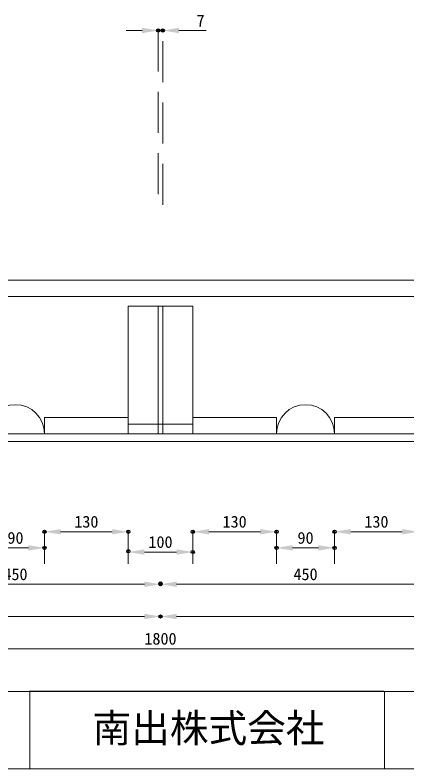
# Model space of a CAD drawing. Units: millimetres, scale not verified. Extents: x -1701 to 1700, y -1052 to 1061.
# Drawn here: x 277 to 885, y -1052 to 117 of the extents above; entities that cross this region are included whole.
import ezdxf
from ezdxf.enums import TextEntityAlignment as Align

# ---------------------------------------------------------------- set-up
doc = ezdxf.new("R2010")
doc.units = ezdxf.units.MM
doc.header["$LTSCALE"] = 10
doc.header["$PDMODE"] = 32
doc.header["$PDSIZE"] = 5
doc.linetypes.add('USER2', pattern=[9.525, 6.35, -3.175])
for name, color, linetype, lineweight in [('0-0_0', 7, 'Continuous', 18), ('0-2_外形線', 7, 'Continuous', 18), ('0-6_表枠線', 7, 'Continuous', 18), ('0-9_寸法線', 7, 'USER2', 18)]:
    doc.layers.add(name, color=color, linetype=linetype, lineweight=lineweight)
doc.layers.add('0-5_Defpoints', color=7, linetype='Continuous')
doc.styles.add('ＭＳ ゴシック', font='')
doc.styles.get('ＭＳ ゴシック').set_extended_font_data('MS Gothic')

# ---------------------------------------------------------------- blocks, each defined once
blk = doc.blocks.new('D5')
at = {"layer": '0-2_外形線'}
blk.add_line((6018.34, 2572.18), (10393.34, 2572.18), dxfattribs=at)
at = {"layer": '0-2_外形線', "style": 'ＭＳ ゴシック'}
blk.add_text('1800', height=45.82, dxfattribs=at).set_placement((8143.34, 2574.4), align=Align.BOTTOM_LEFT)
blk = doc.blocks.new('D52')
at = {"layer": '0-2_外形線'}
for p, q in [((5955.84, 2698.74), (5955.84, 2700.31)), ((6018.34, 2697.18), (8143.34, 2697.18)), ((8205.84, 2698.74), (8205.84, 2700.31))]:
    blk.add_line(p, q, dxfattribs=at)
for points in [[(6018.34, 2707.6), (6018.34, 2686.76), (5955.84, 2697.18)], [(8143.34, 2707.6), (8143.34, 2686.76), (8205.84, 2697.18)]]:
    blk.add_solid(points, dxfattribs=at)
at = {"layer": '0-5_Defpoints'}
for p in [(5955.84, 2697.18), (8205.84, 2697.18)]:
    blk.add_point(p, dxfattribs=at)
at = {"layer": '0-2_外形線', "style": 'ＭＳ ゴシック'}
blk.add_text('900', height=45.82, dxfattribs=at).set_placement((7033.97, 2699.4), align=Align.BOTTOM_LEFT)
blk = doc.blocks.new('D53')
at = {"layer": '0-2_外形線'}
for p, q in [((8205.84, 2698.74), (8205.84, 2700.31)), ((8268.34, 2697.18), (10393.34, 2697.18)), ((10455.84, 2698.74), (10455.84, 2700.31))]:
    blk.add_line(p, q, dxfattribs=at)
for points in [[(8268.34, 2707.6), (8268.34, 2686.76), (8205.84, 2697.18)], [(10393.34, 2707.6), (10393.34, 2686.76), (10455.84, 2697.18)]]:
    blk.add_solid(points, dxfattribs=at)
at = {"layer": '0-5_Defpoints'}
for p in [(8205.84, 2697.18), (10455.84, 2697.18)]:
    blk.add_point(p, dxfattribs=at)
at = {"layer": '0-2_外形線', "style": 'ＭＳ ゴシック'}
blk.add_text('900', height=45.82, dxfattribs=at).set_placement((9283.97, 2699.4), align=Align.BOTTOM_LEFT)
blk = doc.blocks.new('D55')
at = {"layer": '0-2_外形線'}
for p, q in [((7080.84, 2823.74), (7080.84, 2825.31)), ((7143.34, 2822.18), (8143.34, 2822.18)), ((8205.84, 2823.74), (8205.84, 2825.31))]:
    blk.add_line(p, q, dxfattribs=at)
for points in [[(7143.34, 2832.6), (7143.34, 2811.76), (7080.84, 2822.18)], [(8143.34, 2832.6), (8143.34, 2811.76), (8205.84, 2822.18)]]:
    blk.add_solid(points, dxfattribs=at)
at = {"layer": '0-5_Defpoints'}
for p in [(7080.84, 2822.18), (8205.84, 2822.18)]:
    blk.add_point(p, dxfattribs=at)
at = {"layer": '0-2_外形線', "style": 'ＭＳ ゴシック'}
blk.add_text('450', height=45.82, dxfattribs=at).set_placement((7596.47, 2824.4), align=Align.BOTTOM_LEFT)
blk = doc.blocks.new('D56')
at = {"layer": '0-2_外形線'}
for p, q in [((8205.84, 2823.74), (8205.84, 2819.06)), ((8268.34, 2822.18), (9268.34, 2822.18)), ((9330.84, 2823.74), (9330.84, 2825.31))]:
    blk.add_line(p, q, dxfattribs=at)
for points in [[(8268.34, 2832.6), (8268.34, 2811.76), (8205.84, 2822.18)], [(9268.34, 2832.6), (9268.34, 2811.76), (9330.84, 2822.18)]]:
    blk.add_solid(points, dxfattribs=at)
at = {"layer": '0-5_Defpoints'}
for p in [(8205.84, 2825.31), (9330.84, 2822.18)]:
    blk.add_point(p, dxfattribs=at)
at = {"layer": '0-2_外形線', "style": 'ＭＳ ゴシック'}
blk.add_text('450', height=45.82, dxfattribs=at).set_placement((8721.47, 2824.4), align=Align.BOTTOM_LEFT)
blk = doc.blocks.new('D64')
at = {"layer": '0-2_外形線'}
for p, q in [((8080.84, 2948.74), (8080.84, 2944.06)), ((8143.34, 2947.18), (8268.34, 2947.18)), ((8330.84, 2948.74), (8330.84, 2950.31))]:
    blk.add_line(p, q, dxfattribs=at)
for points in [[(8143.34, 2957.6), (8143.34, 2936.76), (8080.84, 2947.18)], [(8268.34, 2957.6), (8268.34, 2936.76), (8330.84, 2947.18)]]:
    blk.add_solid(points, dxfattribs=at)
at = {"layer": '0-5_Defpoints'}
for p in [(8080.84, 2950.31), (8330.84, 2947.18)]:
    blk.add_point(p, dxfattribs=at)
at = {"layer": '0-2_外形線', "style": 'ＭＳ ゴシック'}
blk.add_text('100', height=45.82, dxfattribs=at).set_placement((8158.97, 2949.4), align=Align.BOTTOM_LEFT)
blk = doc.blocks.new('D75')
at = {"layer": '0-2_外形線'}
for p, q in [((8197.09, 4971.35), (8197.09, 4972.91)), ((8214.59, 4971.35), (8214.59, 4972.91)), ((8134.59, 4969.79), (8072.09, 4969.79)), ((8197.09, 4969.79), (8214.59, 4969.79)), ((8277.09, 4969.79), (8383.18, 4969.79))]:
    blk.add_line(p, q, dxfattribs=at)
for points in [[(8134.59, 4980.21), (8134.59, 4959.37), (8197.09, 4969.79)], [(8277.09, 4980.21), (8277.09, 4959.37), (8214.59, 4969.79)]]:
    blk.add_solid(points, dxfattribs=at)
at = {"layer": '0-5_Defpoints'}
for p in [(8197.09, 4969.79), (8214.59, 4969.79)]:
    blk.add_point(p, dxfattribs=at)
at = {"layer": '0-2_外形線', "style": 'ＭＳ ゴシック'}
blk.add_text('7', height=45.82, dxfattribs=at).set_placement((8345.76, 4971.35), align=Align.BOTTOM_LEFT)
blk = doc.blocks.new('D95')
at = {"layer": '0-2_外形線'}
for p, q in [((8655.84, 2964.9), (8655.84, 2966.47)), ((8718.34, 2963.34), (8818.34, 2963.34)), ((8880.84, 2964.9), (8880.84, 2966.47))]:
    blk.add_line(p, q, dxfattribs=at)
for points in [[(8718.34, 2973.76), (8718.34, 2952.92), (8655.84, 2963.34)], [(8818.34, 2973.76), (8818.34, 2952.92), (8880.84, 2963.34)]]:
    blk.add_solid(points, dxfattribs=at)
at = {"layer": '0-5_Defpoints'}
for p in [(8655.84, 2963.34), (8880.84, 2963.34)]:
    blk.add_point(p, dxfattribs=at)
at = {"layer": '0-2_外形線', "style": 'ＭＳ ゴシック'}
blk.add_text('90', height=45.82, dxfattribs=at).set_placement((8737.09, 2965.56), align=Align.BOTTOM_LEFT)
blk = doc.blocks.new('D96')
at = {"layer": '0-2_外形線'}
for p, q in [((8880.84, 3027.4), (8880.84, 3028.97)), ((8943.34, 3025.84), (9143.34, 3025.84)), ((9205.84, 3027.4), (9205.84, 3028.97))]:
    blk.add_line(p, q, dxfattribs=at)
for points in [[(8943.34, 3036.26), (8943.34, 3015.42), (8880.84, 3025.84)], [(9143.34, 3036.26), (9143.34, 3015.42), (9205.84, 3025.84)]]:
    blk.add_solid(points, dxfattribs=at)
at = {"layer": '0-5_Defpoints'}
for p in [(8880.84, 3025.84), (9205.84, 3025.84)]:
    blk.add_point(p, dxfattribs=at)
at = {"layer": '0-2_外形線', "style": 'ＭＳ ゴシック'}
blk.add_text('130', height=45.82, dxfattribs=at).set_placement((8996.47, 3028.09), align=Align.BOTTOM_LEFT)
blk = doc.blocks.new('D97')
at = {"layer": '0-2_外形線'}
for p, q in [((8330.84, 3027.4), (8330.84, 3028.97)), ((8393.34, 3025.84), (8593.34, 3025.84)), ((8655.84, 3027.4), (8655.84, 3028.97))]:
    blk.add_line(p, q, dxfattribs=at)
for points in [[(8393.34, 3036.26), (8393.34, 3015.42), (8330.84, 3025.84)], [(8593.34, 3036.26), (8593.34, 3015.42), (8655.84, 3025.84)]]:
    blk.add_solid(points, dxfattribs=at)
at = {"layer": '0-5_Defpoints'}
for p in [(8330.84, 3025.84), (8655.84, 3025.84)]:
    blk.add_point(p, dxfattribs=at)
at = {"layer": '0-2_外形線', "style": 'ＭＳ ゴシック'}
blk.add_text('130', height=45.82, dxfattribs=at).set_placement((8446.47, 3028.09), align=Align.BOTTOM_LEFT)
blk = doc.blocks.new('D99')
at = {"layer": '0-2_外形線'}
for p, q in [((7530.84, 2964.9), (7530.84, 2966.47)), ((7593.34, 2963.34), (7693.34, 2963.34)), ((7755.84, 2964.9), (7755.84, 2966.47))]:
    blk.add_line(p, q, dxfattribs=at)
for points in [[(7593.34, 2973.76), (7593.34, 2952.92), (7530.84, 2963.34)], [(7693.34, 2973.76), (7693.34, 2952.92), (7755.84, 2963.34)]]:
    blk.add_solid(points, dxfattribs=at)
at = {"layer": '0-5_Defpoints'}
for p in [(7530.84, 2963.34), (7755.84, 2963.34)]:
    blk.add_point(p, dxfattribs=at)
at = {"layer": '0-2_外形線', "style": 'ＭＳ ゴシック'}
blk.add_text('90', height=45.82, dxfattribs=at).set_placement((7612.09, 2965.56), align=Align.BOTTOM_LEFT)
blk = doc.blocks.new('D100')
at = {"layer": '0-2_外形線'}
for p, q in [((7755.84, 3027.4), (7755.84, 3028.97)), ((7818.34, 3025.84), (8018.34, 3025.84)), ((8080.84, 3027.4), (8080.84, 3028.97))]:
    blk.add_line(p, q, dxfattribs=at)
for points in [[(7818.34, 3036.26), (7818.34, 3015.42), (7755.84, 3025.84)], [(8018.34, 3036.26), (8018.34, 3015.42), (8080.84, 3025.84)]]:
    blk.add_solid(points, dxfattribs=at)
at = {"layer": '0-5_Defpoints'}
for p in [(7755.84, 3025.84), (8080.84, 3025.84)]:
    blk.add_point(p, dxfattribs=at)
at = {"layer": '0-2_外形線', "style": 'ＭＳ ゴシック'}
blk.add_text('130', height=45.82, dxfattribs=at).set_placement((7871.47, 3028.09), align=Align.BOTTOM_LEFT)

msp = doc.modelspace()

# ---------------------------------------------------------------- linework, layer by layer
at = {"layer": '0-0_0'}
msp.add_line((299.15, -932), (849.15, -932), dxfattribs=at)
at = {"layer": '0-2_外形線'}
for p, q in [((-397.34, -294.46), (1402.66, -294.46)), ((-397.34, -319.46), (1402.66, -319.46)), ((452.66, -334.46), (452.66, -532.46)), ((452.66, -334.46), (552.66, -334.46)), ((499.16, -334.46), (499.16, -532.46)), ((506.16, -334.46), (506.16, -532.46)), ((552.66, -334.46), (552.66, -532.46)), ((322.66, -532.46), (322.66, -507.46)), ((322.66, -507.46), (452.66, -507.46)), ((452.66, -532.46), (452.66, -507.46)), ((552.66, -532.46), (552.66, -507.46)), ((552.66, -507.46), (682.66, -507.46)), ((682.66, -532.46), (682.66, -507.46)), ((772.66, -532.46), (772.66, -507.46)), ((772.66, -507.46), (902.66, -507.46))]:
    msp.add_line(p, q, dxfattribs=at)
for points in [[(452.66, -532.46), (552.66, -532.46), (552.66, -517.46), (452.66, -517.46)], [(-397.34, -544.46), (1402.66, -544.46), (1402.66, -532.46), (-397.34, -532.46)]]:
    msp.add_lwpolyline(points, close=True, dxfattribs=at)
for centre in [(277.66, -532.46), (727.66, -532.46)]:
    msp.add_arc(centre, 45, 0, 180, dxfattribs=at)
at = {"layer": '0-6_表枠線'}
for points in [[(-49.84, -932.46), (300.16, -932.46), (300.16, -1052.46), (-49.84, -1052.46)], [(300.16, -932.46), (1700.16, -932.46), (1700.16, -1052.46), (300.16, -1052.46)], [(300.16, -932.46), (850.16, -932.46), (850.16, -1052.46), (300.16, -1052.46)]]:
    msp.add_lwpolyline(points, close=True, dxfattribs=at)
at = {"layer": '0-9_寸法線'}
for p, q in [((499.16, 93.04), (499.16, -177.46)), ((506.16, -177.46), (506.16, 93.04)), ((322.66, -734.54), (322.66, -684.54)), ((452.66, -734.54), (452.66, -684.54)), ((552.66, -734.54), (552.66, -684.54)), ((682.66, -734.54), (682.66, -684.54)), ((772.66, -734.54), (772.66, -684.54))]:
    msp.add_line(p, q, dxfattribs=at)

# ---------------------------------------------------------------- block references
at = {"layer": '0-2_外形線', "xscale": 0.4, "yscale": 0.4}
for name in ['D75', 'D100', 'D97', 'D96', 'D99', 'D95', 'D64', 'D55', 'D56', 'D52', 'D53', 'D5']:
    msp.add_blockref(name, (-2779.67, -1894.88), dxfattribs=at)

# ---------------------------------------------------------------- texts
at = {"layer": '0-0_0', "style": 'ＭＳ ゴシック'}
msp.add_text('南出株式会社', height=43.99, dxfattribs=at).set_placement((397.1, -1024.37), align=Align.BOTTOM_LEFT)

doc.saveas('drawing.dxf')
